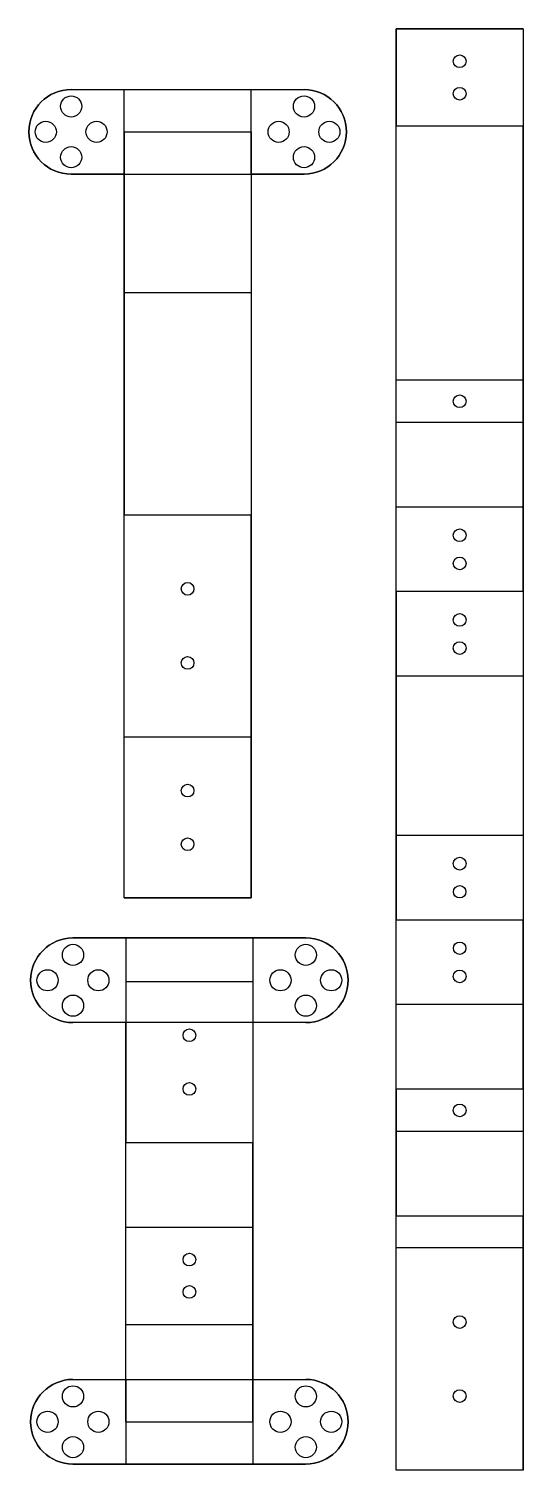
# Model space of a CAD drawing. Header units: millimetres. Extents: x 109 to 226, y 328 to 669.
import ezdxf

# ---------------------------------------------------------------- set-up
doc = ezdxf.new("R2010")
doc.units = ezdxf.units.MM
for name, color, linetype in [('body', 1, 'Continuous'), ('hinges_up', 6, 'Continuous'), ('holes', 3, 'Continuous')]:
    doc.layers.add(name, color=color, linetype=linetype)

msp = doc.modelspace()

# ---------------------------------------------------------------- linework, layer by layer
at = {"linetype": 'Continuous', "lineweight": 25}
for p, q in [((225.6, 668.63), (195.6, 668.63)), ((195.6, 668.63), (195.6, 645.63)), ((225.6, 668.63), (225.6, 645.63)), ((118.83, 654.29), (131.33, 654.29)), ((131.33, 654.29), (161.33, 654.29)), ((161.33, 654.29), (173.83, 654.29)), ((131.33, 644.29), (161.33, 644.29)), ((131.33, 644.29), (131.33, 606.3)), ((161.33, 644.29), (161.33, 606.3)), ((195.6, 585.63), (195.6, 645.63)), ((225.6, 585.63), (225.6, 645.63)), ((118.83, 634.29), (131.33, 634.29)), ((131.33, 634.29), (161.33, 634.29)), ((161.33, 634.29), (173.83, 634.29)), ((131.33, 606.3), (131.33, 553.8)), ((161.33, 606.3), (161.33, 553.8)), ((195.6, 575.63), (195.6, 585.63)), ((225.6, 575.63), (225.6, 585.63)), ((225.6, 575.63), (195.6, 575.63)), ((195.6, 555.63), (195.6, 575.63)), ((225.6, 555.63), (225.6, 575.63)), ((225.6, 555.63), (195.6, 555.63)), ((195.6, 535.63), (195.6, 555.63)), ((225.6, 535.63), (225.6, 555.63)), ((131.33, 501.3), (131.33, 553.8)), ((161.33, 501.3), (161.33, 553.8)), ((195.6, 535.63), (195.6, 515.63)), ((225.6, 535.63), (225.6, 515.63)), ((195.6, 515.63), (195.6, 478.04)), ((225.6, 515.63), (225.6, 478.04)), ((131.33, 463.3), (131.33, 501.3)), ((161.33, 463.3), (161.33, 501.3)), ((195.6, 478.04), (195.6, 458.04)), ((225.6, 478.04), (225.6, 458.04)), ((131.33, 463.3), (161.33, 463.3)), ((195.6, 438.04), (195.6, 458.04)), ((225.6, 438.04), (225.6, 458.04)), ((131.76, 453.8), (119.26, 453.8)), ((161.76, 453.8), (131.76, 453.8)), ((174.26, 453.8), (161.76, 453.8)), ((131.76, 443.48), (161.76, 443.48)), ((131.76, 443.48), (131.76, 405.48)), ((161.76, 443.48), (161.76, 405.48)), ((225.6, 438.04), (195.6, 438.04)), ((195.6, 418.04), (195.6, 438.04)), ((225.6, 418.04), (225.6, 438.04)), ((131.76, 433.8), (119.26, 433.8)), ((174.26, 433.8), (161.76, 433.8)), ((195.6, 418.04), (195.6, 408.04)), ((225.6, 418.04), (225.6, 408.04)), ((131.76, 385.48), (131.76, 405.48)), ((161.76, 385.48), (161.76, 405.48)), ((225.6, 408.04), (195.6, 408.04)), ((195.6, 408.04), (195.6, 388.04)), ((225.6, 408.04), (225.6, 388.04)), ((131.76, 362.48), (131.76, 385.48)), ((161.76, 362.48), (161.76, 385.48)), ((195.6, 380.54), (195.6, 388.04)), ((225.6, 380.54), (225.6, 388.04)), ((225.6, 380.54), (195.6, 380.54)), ((195.6, 328.04), (195.6, 380.54)), ((225.6, 328.04), (225.6, 380.54)), ((131.76, 339.48), (131.76, 362.48)), ((161.76, 339.48), (161.76, 362.48)), ((119.26, 349.48), (131.76, 349.48)), ((131.76, 349.48), (161.76, 349.48)), ((161.76, 349.48), (174.26, 349.48)), ((131.76, 339.48), (161.76, 339.48)), ((119.26, 329.48), (131.76, 329.48)), ((131.76, 329.48), (161.76, 329.48)), ((161.76, 329.48), (174.26, 329.48)), ((225.6, 328.04), (195.6, 328.04))]:
    msp.add_line(p, q, dxfattribs=at)
for centre, start, end in [((118.83, 644.29), 90, 270), ((173.83, 644.29), 270, 90), ((119.26, 443.8), 90, 270), ((174.26, 443.8), 270, 90), ((119.26, 339.48), 90, 270), ((174.26, 339.48), 270, 90)]:
    msp.add_arc(centre, 10, start, end, dxfattribs=at)
at = {"layer": 'body'}
msp.add_lwpolyline([(195.6, 668.63), (225.6, 668.63), (225.6, 328.04), (195.6, 328.04)], close=True, dxfattribs=at)
msp.add_lwpolyline([(131.33, 463.3), (131.33, 634.29), (118.83, 634.29, -1), (118.83, 654.29), (173.83, 654.29, -1), (173.83, 634.29), (161.33, 634.29), (161.33, 463.3)], format="xyb", close=True, dxfattribs=at)
msp.add_lwpolyline([(131.76, 349.48), (131.76, 433.8), (119.26, 433.8, -1), (119.26, 453.8), (174.26, 453.8, -1), (174.26, 433.8), (161.76, 433.8), (161.76, 349.48), (174.26, 349.48, -1), (174.26, 329.48), (119.26, 329.48, -1), (119.26, 349.48)], format="xyb", dxfattribs=at)
at = {"layer": 'hinges_up', "linetype": 'Continuous', "lineweight": 25}
for p, q in [((131.33, 634.29), (131.33, 654.29)), ((161.33, 634.29), (161.33, 654.29)), ((225.6, 645.63), (195.6, 645.63)), ((131.33, 606.3), (161.33, 606.3)), ((225.6, 585.63), (195.6, 585.63)), ((131.33, 553.8), (161.33, 553.8)), ((225.6, 535.63), (195.6, 535.63)), ((225.6, 515.63), (195.6, 515.63)), ((131.33, 501.3), (161.33, 501.3)), ((225.6, 478.04), (195.6, 478.04)), ((225.6, 458.04), (195.6, 458.04)), ((131.76, 453.8), (131.76, 433.8)), ((161.76, 453.8), (161.76, 433.8)), ((161.76, 433.8), (131.76, 433.8)), ((225.6, 418.04), (195.6, 418.04)), ((131.76, 405.48), (161.76, 405.48)), ((131.76, 385.48), (161.76, 385.48)), ((225.6, 388.04), (195.6, 388.04)), ((131.76, 362.48), (161.76, 362.48)), ((131.76, 349.48), (131.76, 329.48)), ((161.76, 349.48), (161.76, 329.48))]:
    msp.add_line(p, q, dxfattribs=at)
at = {"layer": 'holes', "linetype": 'Continuous', "lineweight": 25}
for centre, radius in [((210.6, 660.96), 1.5), ((210.6, 653.29), 1.5), ((118.83, 650.29), 2.5), ((173.83, 650.29), 2.5), ((112.83, 644.29), 2.5), ((124.83, 644.29), 2.5), ((167.83, 644.29), 2.5), ((179.83, 644.29), 2.5), ((118.83, 638.29), 2.5), ((173.83, 638.29), 2.5), ((210.6, 580.63), 1.5), ((210.6, 548.96), 1.5), ((210.6, 542.29), 1.5), ((146.33, 536.3), 1.5), ((210.6, 528.96), 1.5), ((210.6, 522.29), 1.5), ((146.33, 518.8), 1.5), ((146.33, 488.63), 1.5), ((146.33, 475.96), 1.5), ((210.6, 471.37), 1.51), ((210.6, 464.71), 1.46), ((119.26, 449.8), 2.5), ((174.26, 449.8), 2.5), ((210.6, 451.37), 1.46), ((113.26, 443.8), 2.5), ((125.26, 443.8), 2.5), ((168.26, 443.8), 2.5), ((180.26, 443.8), 2.5), ((210.6, 444.71), 1.51), ((119.26, 437.8), 2.5), ((174.26, 437.8), 2.5), ((146.76, 430.81), 1.5), ((146.76, 418.14), 1.5), ((210.6, 413.04), 1.5), ((146.76, 377.81), 1.5), ((146.76, 370.15), 1.5), ((210.6, 363.04), 1.5), ((119.26, 345.48), 2.5), ((174.26, 345.48), 2.5), ((210.6, 345.54), 1.5), ((113.26, 339.48), 2.5), ((125.26, 339.48), 2.5), ((168.26, 339.48), 2.5), ((180.26, 339.48), 2.5), ((119.26, 333.48), 2.5), ((174.26, 333.48), 2.5)]:
    msp.add_circle(centre, radius, dxfattribs=at)

doc.saveas('drawing.dxf')
